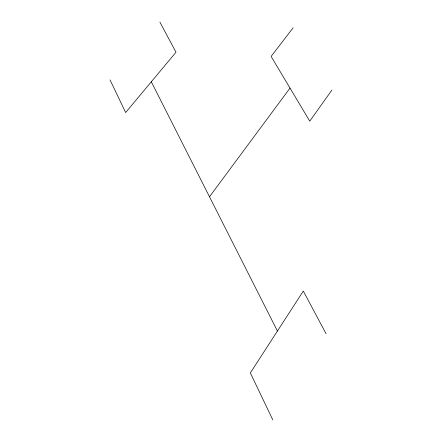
<?xml version="1.0" encoding="UTF-8"?>
<svg xmlns="http://www.w3.org/2000/svg" width="442" height="442" viewBox="0 0 442 442"><rect width="100%" height="100%" fill="white"/><g stroke="black" fill="none" stroke-linecap="round" stroke-linejoin="round"><path stroke-width="0.66" d="M331.959 89.997L309.748 121.163L271.112 56.427L293.134 27.785M209.491 196.778L290.013 88.096M159.905 22.1L175.977 52.239L125.655 112.544L110.041 79.925M326.097 333.787L303.306 291.046L250.338 372.926L272.825 419.9M151.313 81.798L277.427 331.047"/></g></svg>
